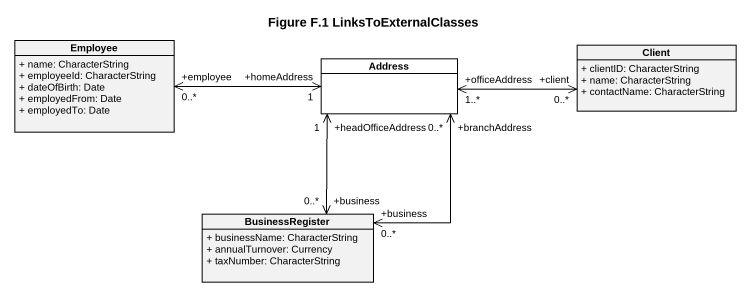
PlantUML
@startuml
title Figure F.1 LinksToExternalClasses
hide circle
hide empty members
skinparam classAttributeIconSize 0
class Employee {
  + name: CharacterString
  + employeeId: CharacterString
  + dateOfBirth: Date
  + employedFrom: Date
  + employedTo: Date
}
class Client {
  + clientID: CharacterString
  + name: CharacterString
  + contactName: CharacterString
}
class Address #FFFFFF
class BusinessRegister {
  + businessName: CharacterString
  + annualTurnover: Currency
  + taxNumber: CharacterString
}
Employee "+employee\n0..*" <-right-> "+homeAddress\n1" Address
Client "+client\n0..*" <-left-> "+officeAddress\n1..*" Address
BusinessRegister "+business\n0..*" <-up-> "+branchAddress\n0..*" Address
BusinessRegister "+business\n0..*" <-up-> "+headOfficeAddress\n1" Address
@enduml
